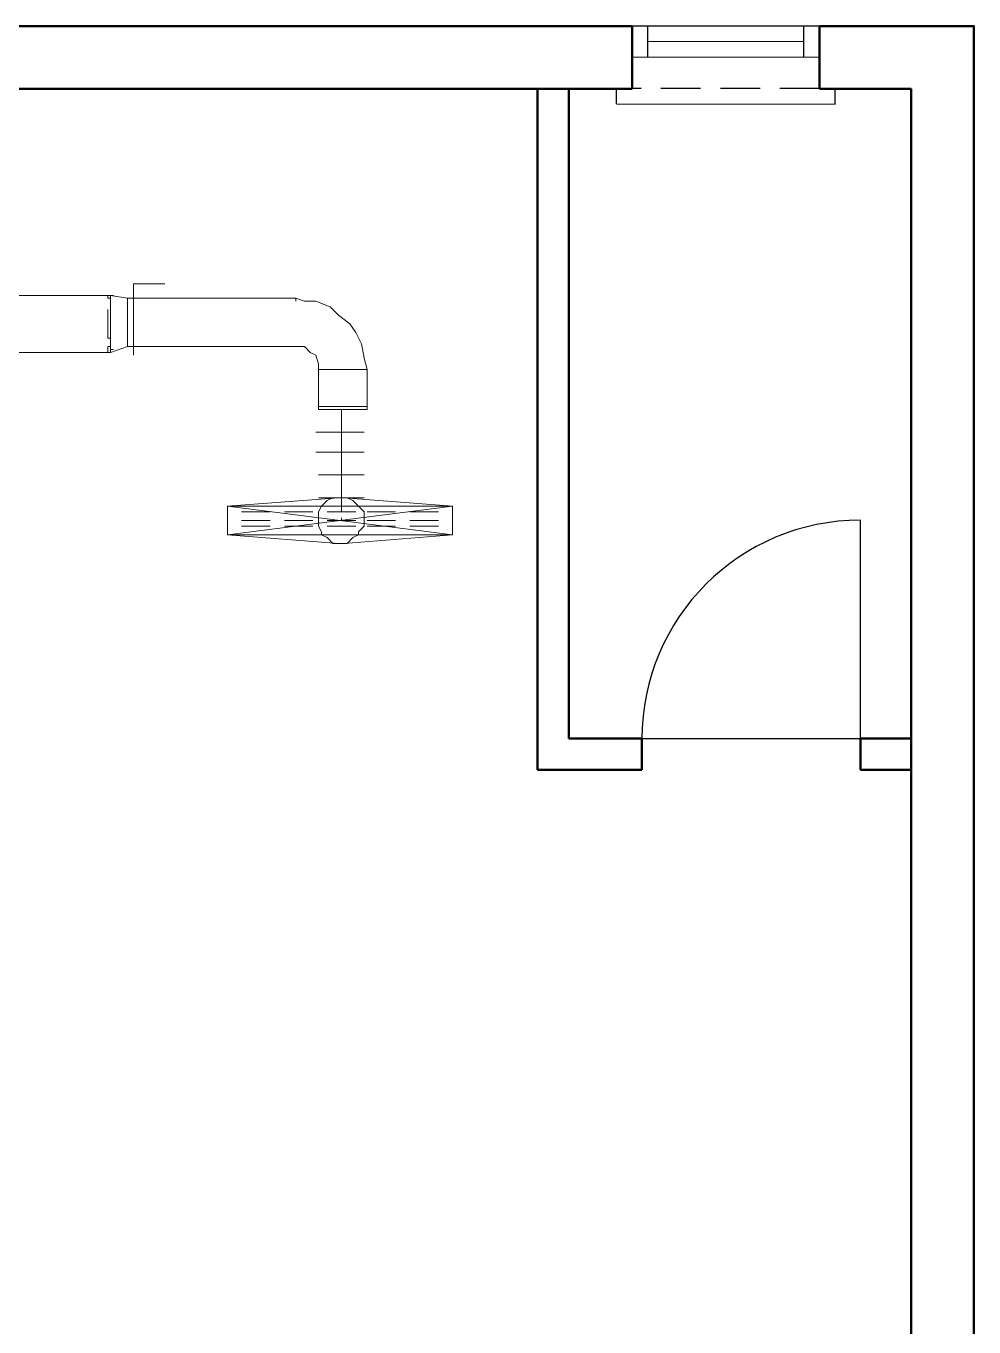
# Model space of a CAD drawing. Header units: millimetres. Extents: x 2091 to 3315, y 1377 to 2255.
# Drawn here: x 3011.3 to 3315, y 1832.9 to 2249.8 of the extents above; entities that cross this region are included whole.
import ezdxf

# ---------------------------------------------------------------- set-up
doc = ezdxf.new("R2010")
doc.units = ezdxf.units.MM
doc.linetypes.add('DASHED', pattern=[19.05, 12.7, -6.35])
doc.layers.add('air cond', color=3, linetype='Continuous')
doc.layers.add('door', color=3, linetype='Continuous')
for name, color, linetype, lineweight in [('ext wall', 7, 'Continuous', 50), ('int wall', 6, 'Continuous', 50), ('window', 2, 'Continuous', 25)]:
    doc.layers.add(name, color=color, linetype=linetype, lineweight=lineweight)

msp = doc.modelspace()

# ---------------------------------------------------------------- linework, layer by layer
at = {"layer": 'air cond', "lineweight": 9}
for points in [[(3045.66, 2144.31), (3045.66, 2147.05), (3045.66, 2147.96), (3045.66, 2148.88), (3045.66, 2150.7), (3045.66, 2152.53), (3045.66, 2154.36), (3045.66, 2157.1), (3045.66, 2158.01), (3045.66, 2159.84), (3045.66, 2161.67), (3045.66, 2162.58), (3097.72, 2162.58), (3097.72, 2161.67), (3097.72, 2162.58), (3100.46, 2161.67), (3104.12, 2161.67), (3108.68, 2159.84), (3111.43, 2157.1), (3115.08, 2154.36), (3116.91, 2151.62), (3118.73, 2147.96), (3119.65, 2143.4), (3120.56, 2139.74), (3119.65, 2139.74), (3118.73, 2139.74), (3116.91, 2139.74), (3115.08, 2139.74), (3113.25, 2139.74), (3111.43, 2139.74), (3109.6, 2139.74), (3107.77, 2139.74), (3106.86, 2139.74), (3105.94, 2139.74), (3105.03, 2139.74), (3105.03, 2127.87), (3105.94, 2127.87), (3106.86, 2127.87), (3107.77, 2127.87), (3109.6, 2127.87), (3111.43, 2127.87), (3113.25, 2127.87), (3115.08, 2127.87), (3116.91, 2127.87), (3118.73, 2127.87), (3119.65, 2127.87), (3120.56, 2127.87), (3120.56, 2126.95), (3119.65, 2126.95), (3118.73, 2126.95), (3116.91, 2126.95), (3115.08, 2126.95), (3113.25, 2126.95), (3111.43, 2126.95), (3109.6, 2126.95), (3107.77, 2126.95), (3106.86, 2126.95), (3105.94, 2126.95), (3106.86, 2126.95), (3107.77, 2126.95), (3109.6, 2126.95), (3111.43, 2126.95), (3113.25, 2126.95), (3115.08, 2126.95), (3116.91, 2126.95), (3118.73, 2126.95), (3119.65, 2126.95), (3120.56, 2126.95), (3105.03, 2126.95), (3105.94, 2126.95), (3105.03, 2126.95), (3105.03, 2127.87), (3105.94, 2127.87), (3106.86, 2127.87), (3107.77, 2127.87), (3109.6, 2127.87), (3111.43, 2127.87), (3113.25, 2127.87), (3115.08, 2127.87), (3116.91, 2127.87), (3118.73, 2127.87), (3119.65, 2127.87), (3120.56, 2127.87), (3120.56, 2139.74), (3119.65, 2139.74), (3118.73, 2139.74), (3116.91, 2139.74), (3115.08, 2139.74), (3113.25, 2139.74), (3111.43, 2139.74), (3109.6, 2139.74), (3107.77, 2139.74), (3106.86, 2139.74), (3105.94, 2139.74), (3105.03, 2139.74), (3105.03, 2141.57), (3104.12, 2144.31), (3102.29, 2145.22), (3100.46, 2147.05), (3097.72, 2147.05), (3045.66, 2147.05), (3045.66, 2147.96), (3045.66, 2148.88), (3045.66, 2150.7), (3045.66, 2152.53), (3045.66, 2154.36), (3045.66, 2157.1), (3045.66, 2158.01), (3045.66, 2159.84), (3045.66, 2161.67), (3045.66, 2162.58), (3045.66, 2167.15), (3055.71, 2167.15)], [(3045.66, 2162.58), (3045.66, 2161.67), (3045.66, 2162.58), (3043.83, 2162.58), (3038.35, 2163.49), (3039.26, 2163.49), (3038.35, 2163.49), (3038.35, 2162.58), (3038.35, 2161.67), (3038.35, 2160.75), (3038.35, 2158.92), (3038.35, 2158.01), (3038.35, 2157.1), (3038.35, 2156.18), (3038.35, 2154.36), (3038.35, 2153.44), (3038.35, 2152.53), (3038.35, 2151.62), (3038.35, 2149.79), (3038.35, 2148.88), (3038.35, 2147.96), (3038.35, 2147.05), (3038.35, 2146.14)], [(3038.35, 2163.49), (3038.35, 2163.49)], [(3038.35, 2161.67), (3038.35, 2161.67)], [(3038.35, 2160.75), (3038.35, 2160.75)], [(3038.35, 2160.75), (3038.35, 2160.75)], [(3043.83, 2147.05), (3043.83, 2147.96), (3043.83, 2148.88), (3043.83, 2149.79), (3043.83, 2150.7), (3043.83, 2152.53), (3043.83, 2153.44), (3043.83, 2154.36), (3043.83, 2156.18), (3043.83, 2157.1), (3043.83, 2158.01), (3043.83, 2159.84), (3043.83, 2160.75), (3043.83, 2161.67), (3043.83, 2162.58)], [(3043.83, 2161.67), (3043.83, 2161.67)], [(3043.83, 2161.67), (3043.83, 2161.67)], [(3045.66, 2161.67), (3045.66, 2161.67)], [(3045.66, 2161.67), (3045.66, 2161.67)], [(3045.66, 2161.67), (3045.66, 2161.67)], [(3045.66, 2161.67), (3045.66, 2161.67)], [(3038.35, 2157.1), (3038.35, 2157.1)], [(3038.35, 2157.1), (3038.35, 2157.1)], [(3038.35, 2152.53), (3038.35, 2152.53)], [(3038.35, 2152.53), (3038.35, 2152.53)], [(3038.35, 2148.88), (3038.35, 2148.88)], [(3038.35, 2147.96), (3038.35, 2147.96)], [(3038.35, 2145.22), (3043.83, 2147.05), (3045.66, 2147.05), (3045.66, 2147.96), (3045.66, 2147.05)], [(3038.35, 2147.96), (3038.35, 2147.96)], [(3043.83, 2147.96), (3043.83, 2147.96)], [(3043.83, 2147.05), (3043.83, 2147.05)], [(3045.66, 2147.05), (3045.66, 2147.05)], [(3045.66, 2147.05), (3045.66, 2147.05)], [(3045.66, 2147.05), (3045.66, 2147.05)], [(3045.66, 2147.05), (3045.66, 2147.05)], [(3112.34, 2126.95), (3112.34, 2121.47), (3112.34, 2115.08), (3112.34, 2108.69), (3112.34, 2103.2), (3112.34, 2098.64), (3112.34, 2095.9)], [(3119.65, 2127.87), (3119.65, 2127.87)], [(3119.65, 2127.87), (3119.65, 2127.87)], [(3119.65, 2126.95), (3119.65, 2126.95)], [(3119.65, 2126.95), (3119.65, 2126.95)], [(3119.65, 2119.65), (3104.12, 2119.65)], [(3119.65, 2113.25), (3104.12, 2113.25)], [(3119.65, 2105.94), (3105.03, 2105.94)], [(3105.94, 2095.9), (3107.77, 2097.72), (3109.6, 2098.64), (3111.43, 2098.64), (3075.8, 2095.9), (3075.8, 2086.76), (3111.43, 2084.02), (3109.6, 2084.02), (3107.77, 2085.85), (3105.94, 2086.76)], [(3119.65, 2098.64), (3105.03, 2098.64)], [(3111.43, 2084.02), (3112.34, 2084.02), (3113.25, 2084.02), (3147.96, 2086.76), (3147.96, 2095.9), (3113.25, 2098.64), (3114.17, 2098.64), (3115.99, 2097.72), (3117.82, 2095.9)], [(3113.25, 2098.64), (3112.34, 2098.64), (3111.43, 2098.64)], [(3075.8, 2086.76), (3147.96, 2095.9)], [(3147.96, 2086.76), (3075.8, 2095.9)], [(3075.8, 2095.9), (3147.96, 2095.9)], [(3147.96, 2086.76), (3075.8, 2086.76)], [(3113.25, 2084.02), (3114.17, 2084.02), (3115.99, 2085.85), (3117.82, 2086.76)]]:
    msp.add_lwpolyline(points, dxfattribs=at)
for points in [[(3038.35, 2145.22), (2688.65, 2145.22), (2688.65, 2163.49), (3038.35, 2163.49)], [(3045.66, 2154.36), (3045.66, 2157.1), (3045.66, 2158.01), (3045.66, 2159.84), (3045.66, 2161.67), (3045.66, 2159.84), (3045.66, 2158.01), (3045.66, 2157.1)], [(3045.66, 2154.36), (3045.66, 2152.53), (3045.66, 2150.7), (3045.66, 2148.88), (3045.66, 2147.96), (3045.66, 2148.88), (3045.66, 2150.7), (3045.66, 2152.53)], [(3039.26, 2146.14), (3038.35, 2146.14)]]:
    msp.add_lwpolyline(points, close=True, dxfattribs=at)
at = {"layer": 'air cond', "lineweight": 5}
for points in [[(3038.35, 2163.49), (3037.44, 2163.49), (3037.44, 2162.58), (3038.35, 2162.58)], [(3037.44, 2163.49), (3037.44, 2163.49)], [(3037.44, 2158.92), (3037.44, 2157.1), (3037.44, 2154.36), (3037.44, 2152.53), (3037.44, 2149.79), (3038.35, 2149.79)], [(3037.44, 2158.92), (3037.44, 2158.92)], [(3038.35, 2147.05), (3037.44, 2147.05), (3037.44, 2146.14), (3037.44, 2145.22), (3038.35, 2145.22)], [(3080.37, 2094.07), (3089.5, 2094.07)], [(3094.07, 2094.07), (3103.2, 2094.07)], [(3105.94, 2095.9), (3105.03, 2094.07), (3105.03, 2091.33), (3105.03, 2089.5), (3105.94, 2087.68), (3105.94, 2086.76)], [(3105.94, 2095.9), (3105.94, 2095.9)], [(3107.77, 2094.07), (3116.91, 2094.07)], [(3112.34, 2095.9), (3112.34, 2094.98), (3112.34, 2094.07)], [(3117.82, 2086.76), (3117.82, 2087.68), (3119.65, 2089.5), (3119.65, 2091.33), (3119.65, 2094.07), (3117.82, 2095.9)], [(3117.82, 2095.9), (3117.82, 2095.9)], [(3120.56, 2094.07), (3129.69, 2094.07)], [(3134.26, 2094.07), (3143.4, 2094.07)], [(3080.37, 2091.33), (3089.5, 2091.33)], [(3080.37, 2089.5), (3089.5, 2089.5)], [(3094.07, 2091.33), (3103.2, 2091.33)], [(3094.07, 2089.5), (3103.2, 2089.5)], [(3107.77, 2091.33), (3116.91, 2091.33)], [(3107.77, 2089.5), (3116.91, 2089.5)], [(3112.34, 2092.24), (3112.34, 2091.33)], [(3120.56, 2091.33), (3129.69, 2091.33)], [(3120.56, 2089.5), (3129.69, 2089.5)], [(3134.26, 2091.33), (3143.4, 2091.33)], [(3134.26, 2089.5), (3143.4, 2089.5)]]:
    msp.add_lwpolyline(points, dxfattribs=at)
for points in [[(3087.68, 2095.9), (3095.9, 2095.9)], [(3100.46, 2095.9), (3109.6, 2095.9)], [(3114.17, 2095.9), (3123.3, 2095.9)], [(3127.87, 2095.9), (3137, 2095.9)], [(3095.9, 2086.76), (3087.68, 2086.76)], [(3109.6, 2086.76), (3100.46, 2086.76)], [(3123.3, 2086.76), (3114.17, 2086.76)], [(3137, 2086.76), (3127.87, 2086.76)]]:
    msp.add_lwpolyline(points, close=True, dxfattribs=at)
at = {"layer": 'door'}
for p, q in [((3278.64, 2021.45), (3278.64, 2091.45)), ((3208.64, 2021.45), (3278.64, 2021.45)), ((3208.64, 2021.45), (3278.64, 2021.45))]:
    msp.add_line(p, q, dxfattribs=at)
msp.add_arc((3278.64, 2021.45), 70, 90, 180, dxfattribs=at)
at = {"layer": 'ext wall'}
for p, q in [((3205.51, 2249.8), (3205.51, 2229.63)), ((3265.51, 2249.8), (3265.51, 2229.63))]:
    msp.add_line(p, q, dxfattribs=at)
for points in [[(2998.98, 2249.8), (3205.51, 2249.8)], [(3265.51, 2249.8), (3315.02, 2249.8), (3315.02, 1427.13), (3211.84, 1427.13)], [(2998.98, 2229.63), (3205.51, 2229.63)], [(3265.51, 2229.63), (3294.86, 2229.63), (3294.86, 1447.3), (3211.84, 1447.3)]]:
    msp.add_lwpolyline(points, dxfattribs=at)
at = {"layer": 'int wall'}
for p, q in [((3175.19, 2229.63), (3175.19, 2011.45)), ((3185.19, 2229.63), (3185.19, 2021.45)), ((3185.19, 2021.45), (3208.64, 2021.45)), ((3208.64, 2021.45), (3208.64, 2011.45)), ((3278.64, 2021.45), (3278.64, 2011.45)), ((3278.64, 2021.45), (3294.86, 2021.45)), ((3175.19, 2011.45), (3208.64, 2011.45)), ((3278.64, 2011.45), (3294.86, 2011.45))]:
    msp.add_line(p, q, dxfattribs=at)
at = {"layer": 'window'}
for p, q in [((3265.51, 2249.71), (3205.51, 2249.8)), ((3210.51, 2239.81), (3210.51, 2249.8)), ((3260.51, 2239.72), (3260.51, 2249.71)), ((3260.51, 2244.72), (3210.51, 2244.8)), ((3265.51, 2239.72), (3205.51, 2239.81)), ((3200.51, 2224.82), (3200.51, 2229.81)), ((3270.51, 2224.73), (3270.51, 2229.73)), ((3200.51, 2224.82), (3270.51, 2224.73))]:
    msp.add_line(p, q, dxfattribs=at)
at = {"layer": 'window', "linetype": 'DASHED'}
msp.add_line((3265.51, 2229.73), (3205.51, 2229.81), dxfattribs=at)

doc.saveas('drawing.dxf')
